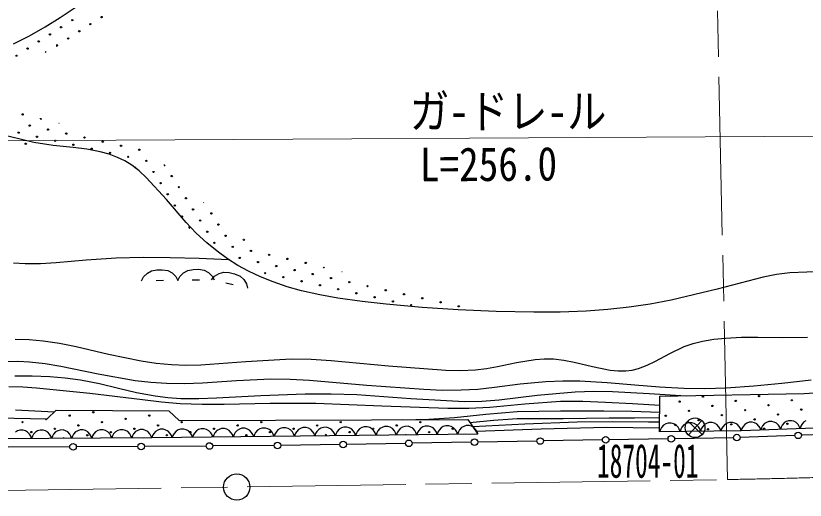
# Model space of a CAD drawing. Units: millimetres, scale not verified. Extents: x 40000 to 680000, y 20000 to 380000.
# Drawn here: x 252341 to 312070, y 283811 to 320488 of the extents above; entities that cross this region are included whole.
import ezdxf
from ezdxf.enums import TextEntityAlignment as Align

# ---------------------------------------------------------------- set-up
doc = ezdxf.new("R2010")
doc.units = ezdxf.units.MM
doc.header["$LTSCALE"] = 1000
doc.linetypes.add('CHAIN', pattern=[18.5, 12, -1.5, 3.5, -1.5])
for name, color, linetype, lineweight in [('M-BGD', 7, 'Continuous', 25), ('M-BMK', 2, 'CHAIN', 13), ('M-BMK-HTXT', 7, 'Continuous', 13), ('M-BMK-SRVR', 3, 'Continuous', 25)]:
    doc.layers.add(name, color=color, linetype=linetype, lineweight=lineweight)
doc.styles.add('ＭＳ ゴシック', font='')
doc.styles.get('ＭＳ ゴシック').set_extended_font_data('MS Gothic')

# ---------------------------------------------------------------- blocks, each defined once
blk = doc.blocks.new('BUHIN1')
at = {"color": 7, "linetype": 'Continuous', "lineweight": 25}
for p, q in [((582, 467), (-582, -467)), ((-467, 582), (467, -582))]:
    blk.add_line(p, q, dxfattribs=at)
blk.add_circle((0, 0), 746, dxfattribs=at)

msp = doc.modelspace()

# ---------------------------------------------------------------- linework, layer by layer
at = {"layer": 'M-BGD'}
for p, q in [((255701, 320355), (257656, 321658)), ((254557, 319639), (255701, 320355)), ((253390, 318980), (254557, 319639)), ((252166, 318362), (253390, 318980)), ((253700, 310893), (250973, 311561)), ((255178, 310676), (253700, 310893)), ((256681, 310517), (255178, 310676)), ((257716, 310382), (256681, 310517)), ((258719, 310191), (257716, 310382)), ((259400, 310006), (258719, 310191)), ((260041, 309769), (259400, 310006)), ((260589, 309500), (260041, 309769)), ((261110, 309179), (260589, 309500)), ((261678, 308745), (261110, 309179)), ((262218, 308257), (261678, 308745)), ((263734, 306574), (262218, 308257)), ((265225, 304826), (263734, 306574)), ((265999, 304030), (265225, 304826)), ((266801, 303293), (265999, 304030)), ((267571, 302664), (266801, 303293)), ((268369, 302090), (267571, 302664)), ((252165, 301783), (253048, 301733)), ((253048, 301733), (254214, 301742)), ((254214, 301742), (255385, 301812)), ((255385, 301812), (257661, 302016)), ((257661, 302016), (259945, 302160)), ((259945, 302160), (261985, 302205)), ((261985, 302205), (264022, 302190)), ((264022, 302190), (266228, 302127)), ((266228, 302127), (268443, 302040)), ((269141, 301594), (268369, 302090)), ((262300, 300997), (262606, 301180)), ((262606, 301180), (263009, 301253)), ((263009, 301253), (263420, 301259)), ((263420, 301259), (263853, 301196)), ((263853, 301196), (264184, 301015)), ((265040, 301033), (265346, 301215)), ((265346, 301215), (265750, 301289)), ((265750, 301289), (266161, 301294)), ((266161, 301294), (266593, 301231)), ((266593, 301231), (266925, 301051)), ((266925, 301051), (267189, 300780)), ((267735, 300971), (268081, 301075)), ((268081, 301075), (268496, 301048)), ((268496, 301048), (268901, 300952)), ((269947, 301149), (269141, 301594)), ((270863, 300717), (269947, 301149)), ((313615, 301134), (310905, 301027)), ((261862, 300416), (262002, 300713)), ((262002, 300713), (262300, 300997)), ((263506, 300438), (262958, 300430)), ((264184, 301015), (264448, 300744)), ((264448, 300744), (264602, 300452)), ((264602, 300452), (264743, 300748)), ((264743, 300748), (265040, 301033)), ((266247, 300473), (265699, 300466)), ((267160, 300507), (267371, 300765)), ((267189, 300780), (267343, 300487)), ((267371, 300765), (267735, 300971)), ((268901, 300952), (269311, 300784)), ((269311, 300784), (269593, 300524)), ((269593, 300524), (269786, 300193)), ((271806, 300339), (270863, 300717)), ((308901, 300709), (305417, 299801)), ((309898, 300897), (308901, 300709)), ((310905, 301027), (309898, 300897)), ((268783, 300123), (268242, 300251)), ((269786, 300193), (269866, 299867)), ((272882, 299976), (271806, 300339)), ((273963, 299674), (272882, 299976)), ((275338, 299363), (273963, 299674)), ((276715, 299114), (275338, 299363)), ((305417, 299801), (301918, 298952)), ((278539, 298851), (276715, 299114)), ((280370, 298649), (278539, 298851)), ((283095, 298410), (280370, 298649)), ((300339, 298655), (298752, 298418)), ((301918, 298952), (300339, 298655)), ((285825, 298231), (283095, 298410)), ((288683, 298110), (285825, 298231)), ((291536, 298049), (288683, 298110)), ((293522, 298059), (291536, 298049)), ((295492, 298129), (293522, 298059)), ((297126, 298244), (295492, 298129)), ((298752, 298418), (297126, 298244)), ((252304, 296017), (253352, 295984)), ((253352, 295984), (254403, 295889)), ((254403, 295889), (255654, 295696)), ((255654, 295696), (256900, 295442)), ((302915, 295450), (303590, 295680)), ((303590, 295680), (304290, 295853)), ((304290, 295853), (305160, 295998)), ((305160, 295998), (306049, 296084)), ((306049, 296084), (307257, 296150)), ((307257, 296150), (308477, 296156)), ((308477, 296156), (310367, 296125)), ((310367, 296125), (312253, 296155)), ((256900, 295442), (259359, 294873)), ((301821, 294928), (302915, 295450)), ((312001, 291890), (358228, 295266)), ((259359, 294873), (261827, 294365)), ((269751, 294314), (273182, 294508)), ((273182, 294508), (274698, 294484)), ((274698, 294484), (276212, 294400)), ((290215, 294226), (291645, 294466)), ((291645, 294466), (292329, 294520)), ((292329, 294520), (293016, 294514)), ((293016, 294514), (293802, 294416)), ((300751, 294351), (301821, 294928)), ((251610, 294311), (252494, 294330)), ((252494, 294330), (253390, 294288)), ((253390, 294288), (254573, 294152)), ((254573, 294152), (255752, 293956)), ((255752, 293956), (258565, 293385)), ((261827, 294365), (262971, 294197)), ((262971, 294197), (264118, 294089)), ((264118, 294089), (265219, 294044)), ((265219, 294044), (266334, 294060)), ((266334, 294060), (269751, 294314)), ((276212, 294400), (280537, 293996)), ((280537, 293996), (284880, 293651)), ((287960, 293777), (288788, 293926)), ((288788, 293926), (290215, 294226)), ((293802, 294416), (294600, 294255)), ((294600, 294255), (295971, 293923)), ((295971, 293923), (297321, 293657)), ((299469, 293792), (300113, 294040)), ((300113, 294040), (300751, 294351)), ((258565, 293385), (261385, 292874)), ((284880, 293651), (285999, 293639)), ((285999, 293639), (287126, 293687)), ((287126, 293687), (287960, 293777)), ((297321, 293657), (297915, 293601)), ((297915, 293601), (298508, 293607)), ((298508, 293607), (298988, 293668)), ((298988, 293668), (299469, 293792)), ((252257, 293217), (253577, 293232)), ((253577, 293232), (254907, 293187)), ((254907, 293187), (256073, 293089)), ((256073, 293089), (257232, 292932)), ((257232, 292932), (258667, 292650)), ((261385, 292874), (262562, 292740)), ((262562, 292740), (263755, 292666)), ((265103, 292658), (266463, 292710)), ((266463, 292710), (269050, 292886)), ((269050, 292886), (271633, 293001)), ((271633, 293001), (273099, 292976)), ((273099, 292976), (274574, 292891)), ((274574, 292891), (278898, 292520)), ((290504, 292617), (292451, 292807)), ((292451, 292807), (293727, 292855)), ((293727, 292855), (295006, 292842)), ((295006, 292842), (297093, 292724)), ((297093, 292724), (299186, 292546)), ((310293, 292661), (312519, 292915)), ((251827, 292423), (252873, 292403)), ((252873, 292403), (253921, 292323)), ((253921, 292323), (257937, 291912)), ((258667, 292650), (260101, 292306)), ((260101, 292306), (261485, 291976)), ((263755, 292666), (265103, 292658)), ((278898, 292520), (283226, 292208)), ((283226, 292208), (284637, 292153)), ((284637, 292153), (286046, 292158)), ((286046, 292158), (287301, 292231)), ((287301, 292231), (288561, 292365)), ((288561, 292365), (290504, 292617)), ((299186, 292546), (301039, 292388)), ((301039, 292388), (302894, 292289)), ((302894, 292289), (304482, 292277)), ((304482, 292277), (306082, 292324)), ((306082, 292324), (308190, 292463)), ((308190, 292463), (310293, 292661)), ((257937, 291912), (261933, 291443)), ((261485, 291976), (262875, 291707)), ((262875, 291707), (263851, 291583)), ((263851, 291583), (264833, 291519)), ((264833, 291519), (266180, 291511)), ((266180, 291511), (267533, 291563)), ((267533, 291563), (270885, 291746)), ((270885, 291746), (274226, 291868)), ((274226, 291868), (276191, 291873)), ((276191, 291873), (278156, 291817)), ((278156, 291817), (282226, 291520)), ((282226, 291520), (286304, 291284)), ((288907, 291423), (291791, 291755)), ((291791, 291755), (294674, 292026)), ((294674, 292026), (296079, 292060)), ((296079, 292060), (297497, 292034)), ((297497, 292034), (300274, 291888)), ((300274, 291888), (303058, 291716)), ((301055, 288996), (301075, 291678)), ((301075, 291678), (312001, 291890)), ((261933, 291443), (263356, 291259)), ((263356, 291259), (264788, 291135)), ((264788, 291135), (266446, 291076)), ((266446, 291076), (268117, 291076)), ((268117, 291076), (271586, 291147)), ((271586, 291147), (275055, 291159)), ((275055, 291159), (280039, 290962)), ((280039, 290962), (285035, 290782)), ((286304, 291284), (287601, 291323)), ((287601, 291323), (288907, 291423)), ((288203, 290856), (290869, 291109)), ((290869, 291109), (293547, 291302)), ((293547, 291302), (295257, 291299)), ((295257, 291299), (296967, 291236)), ((296967, 291236), (299015, 291132)), ((299015, 291132), (301070, 291015)), ((252326, 290658), (253784, 290582)), ((253784, 290582), (255251, 290500)), ((254722, 289971), (255390, 290640)), ((255390, 290640), (263920, 290567)), ((263920, 290567), (264696, 289856)), ((285035, 290782), (286615, 290789)), ((285541, 290075), (287905, 290329)), ((286615, 290789), (288203, 290856)), ((287905, 290329), (290282, 290524)), ((290282, 290524), (293559, 290578)), ((293559, 290578), (296838, 290571)), ((296838, 290571), (298947, 290541)), ((298947, 290541), (301066, 290485)), ((244026, 290177), (254722, 289971)), ((264696, 289856), (286534, 289921)), ((281633, 289906), (283589, 289960)), ((283589, 289960), (285541, 290075)), ((286534, 289921), (287309, 288822)), ((286694, 289694), (288484, 289874)), ((288484, 289874), (290276, 289995)), ((290276, 289995), (293754, 289988)), ((290864, 289593), (294827, 289741)), ((293754, 289988), (297234, 290041)), ((294827, 289741), (297523, 289775)), ((297234, 290041), (299144, 290059)), ((297523, 289775), (300221, 289749)), ((299144, 290059), (301063, 290067)), ((300221, 289749), (300641, 289742)), ((300641, 289742), (301061, 289735)), ((305030, 289689), (304790, 289686)), ((305212, 289633), (305030, 289689)), ((306335, 289703), (306154, 289643)), ((306575, 289706), (306335, 289703)), ((306757, 289650), (306575, 289706)), ((307837, 289711), (307665, 289649)), ((308067, 289720), (307837, 289711)), ((308243, 289671), (308067, 289720)), ((309148, 289705), (308988, 289610)), ((309320, 289767), (309148, 289705)), ((309550, 289776), (309320, 289767)), ((309726, 289727), (309550, 289776)), ((309892, 289644), (309726, 289727)), ((310630, 289762), (310471, 289667)), ((310802, 289824), (310630, 289762)), ((311032, 289833), (310802, 289824)), ((311209, 289784), (311032, 289833)), ((311375, 289701), (311209, 289784)), ((311526, 289544), (311375, 289701)), ((311953, 289723), (311815, 289555)), ((312113, 289818), (311953, 289723)), ((252659, 289112), (252481, 289054)), ((252893, 289113), (252659, 289112)), ((253072, 289057), (252893, 289113)), ((254174, 289119), (253996, 289062)), ((254409, 289121), (254174, 289119)), ((254587, 289065), (254409, 289121)), ((255689, 289127), (255511, 289069)), ((255924, 289128), (255689, 289127)), ((256102, 289072), (255924, 289128)), ((257204, 289134), (257027, 289076)), ((257439, 289135), (257204, 289134)), ((257618, 289079), (257439, 289135)), ((258720, 289141), (258542, 289084)), ((258955, 289142), (258720, 289141)), ((259133, 289086), (258955, 289142)), ((260057, 289091), (259891, 288999)), ((260235, 289148), (260057, 289091)), ((260470, 289150), (260235, 289148)), ((260648, 289094), (260470, 289150)), ((260815, 289004), (260648, 289094)), ((261572, 289098), (261406, 289006)), ((261750, 289156), (261572, 289098)), ((261985, 289157), (261750, 289156)), ((262163, 289101), (261985, 289157)), ((262331, 289011), (262163, 289101)), ((263092, 289119), (262923, 289025)), ((263272, 289179), (263092, 289119)), ((263511, 289182), (263272, 289179)), ((263693, 289127), (263511, 289182)), ((263864, 289036), (263693, 289127)), ((264634, 289138), (264466, 289043)), ((264815, 289198), (264634, 289138)), ((265054, 289201), (264815, 289198)), ((265236, 289145), (265054, 289201)), ((265407, 289055), (265236, 289145)), ((266177, 289157), (266008, 289062)), ((266357, 289217), (266177, 289157)), ((266596, 289220), (266357, 289217)), ((266778, 289164), (266596, 289220)), ((266949, 289073), (266778, 289164)), ((267719, 289175), (267551, 289081)), ((267900, 289235), (267719, 289175)), ((268139, 289238), (267900, 289235)), ((268321, 289183), (268139, 289238)), ((268492, 289092), (268321, 289183)), ((268644, 288924), (268492, 289092)), ((269093, 289099), (268945, 288928)), ((269262, 289194), (269093, 289099)), ((269442, 289254), (269262, 289194)), ((269682, 289257), (269442, 289254)), ((269864, 289201), (269682, 289257)), ((270034, 289111), (269864, 289201)), ((270187, 288943), (270034, 289111)), ((270636, 289118), (270488, 288947)), ((270804, 289213), (270636, 289118)), ((270985, 289273), (270804, 289213)), ((271224, 289276), (270985, 289273)), ((271406, 289220), (271224, 289276)), ((271577, 289129), (271406, 289220)), ((271729, 288962), (271577, 289129)), ((272178, 289137), (272030, 288965)), ((272347, 289231), (272178, 289137)), ((272528, 289291), (272347, 289231)), ((272767, 289294), (272528, 289291)), ((272949, 289239), (272767, 289294)), ((273119, 289148), (272949, 289239)), ((273272, 288980), (273119, 289148)), ((273721, 289155), (273573, 288984)), ((273890, 289250), (273721, 289155)), ((274070, 289310), (273890, 289250)), ((274309, 289313), (274070, 289310)), ((274491, 289257), (274309, 289313)), ((274662, 289167), (274491, 289257)), ((274814, 288999), (274662, 289167)), ((275264, 289174), (275115, 289003)), ((275432, 289269), (275264, 289174)), ((275613, 289329), (275432, 289269)), ((275852, 289332), (275613, 289329)), ((276034, 289276), (275852, 289332)), ((276205, 289186), (276034, 289276)), ((276357, 289018), (276205, 289186)), ((276806, 289193), (276658, 289021)), ((276975, 289287), (276806, 289193)), ((277155, 289347), (276975, 289287)), ((277394, 289350), (277155, 289347)), ((277576, 289295), (277394, 289350)), ((277747, 289204), (277576, 289295)), ((277900, 289036), (277747, 289204)), ((278349, 289211), (278200, 289040)), ((278517, 289306), (278349, 289211)), ((278698, 289366), (278517, 289306)), ((278937, 289369), (278698, 289366)), ((279119, 289313), (278937, 289369)), ((279290, 289223), (279119, 289313)), ((279442, 289055), (279290, 289223)), ((279891, 289230), (279743, 289059)), ((280060, 289325), (279891, 289230)), ((280240, 289385), (280060, 289325)), ((280480, 289388), (280240, 289385)), ((280661, 289332), (280480, 289388)), ((280832, 289242), (280661, 289332)), ((280985, 289074), (280832, 289242)), ((281434, 289249), (281286, 289077)), ((281602, 289343), (281434, 289249)), ((281783, 289403), (281602, 289343)), ((282022, 289406), (281783, 289403)), ((282204, 289351), (282022, 289406)), ((282375, 289260), (282204, 289351)), ((282527, 289092), (282375, 289260)), ((282622, 288943), (282527, 289092)), ((282828, 289096), (282741, 288945)), ((282976, 289268), (282828, 289096)), ((283145, 289362), (282976, 289268)), ((283326, 289422), (283145, 289362)), ((283565, 289425), (283326, 289422)), ((283747, 289369), (283565, 289425)), ((283917, 289279), (283747, 289369)), ((284070, 289111), (283917, 289279)), ((284164, 288962), (284070, 289111)), ((284371, 289115), (284284, 288963)), ((284519, 289286), (284371, 289115)), ((284688, 289381), (284519, 289286)), ((284868, 289441), (284688, 289381)), ((285107, 289444), (284868, 289441)), ((285289, 289388), (285107, 289444)), ((285460, 289298), (285289, 289388)), ((285612, 289130), (285460, 289298)), ((285707, 288980), (285612, 289130)), ((285913, 289133), (285826, 288982)), ((286062, 289305), (285913, 289133)), ((286230, 289399), (286062, 289305)), ((286411, 289460), (286230, 289399)), ((286650, 289462), (286411, 289460)), ((286832, 289407), (286650, 289462)), ((287003, 289316), (286832, 289407)), ((286912, 289385), (290864, 289593)), ((287155, 289148), (287003, 289316)), ((287249, 288999), (287155, 289148)), ((287163, 289030), (292091, 289214)), ((292091, 289214), (297037, 289338)), ((297037, 289338), (299043, 289325)), ((299043, 289325), (301057, 289280)), ((301115, 289175), (301055, 288996)), ((301202, 289326), (301115, 289175)), ((301351, 289498), (301202, 289326)), ((301520, 289592), (301351, 289498)), ((301701, 289652), (301520, 289592)), ((301940, 289655), (301701, 289652)), ((302122, 289599), (301940, 289655)), ((302293, 289508), (302122, 289599)), ((302446, 289340), (302293, 289508)), ((302540, 289190), (302446, 289340)), ((302600, 289013), (302540, 289190)), ((302660, 289192), (302600, 289013)), ((302747, 289343), (302660, 289192)), ((302896, 289515), (302747, 289343)), ((303065, 289609), (302896, 289515)), ((303245, 289669), (303065, 289609)), ((303485, 289672), (303245, 289669)), ((303667, 289616), (303485, 289672)), ((303838, 289525), (303667, 289616)), ((303990, 289357), (303838, 289525)), ((304085, 289207), (303990, 289357)), ((304145, 289030), (304085, 289207)), ((304205, 289209), (304145, 289030)), ((304292, 289360), (304205, 289209)), ((304440, 289532), (304292, 289360)), ((304609, 289626), (304440, 289532)), ((304790, 289686), (304609, 289626)), ((305383, 289542), (305212, 289633)), ((305535, 289374), (305383, 289542)), ((305630, 289224), (305535, 289374)), ((305690, 289047), (305630, 289224)), ((305749, 289226), (305690, 289047)), ((305837, 289377), (305749, 289226)), ((305985, 289549), (305837, 289377)), ((306154, 289643), (305985, 289549)), ((306928, 289559), (306757, 289650)), ((307080, 289391), (306928, 289559)), ((307175, 289241), (307080, 289391)), ((307234, 289064), (307175, 289241)), ((316130, 289404), (307234, 289064)), ((307287, 289237), (307234, 289064)), ((307367, 289385), (307287, 289237)), ((307505, 289553), (307367, 289385)), ((307665, 289649), (307505, 289553)), ((308410, 289588), (308243, 289671)), ((308561, 289430), (308410, 289588)), ((308655, 289289), (308561, 289430)), ((308717, 289121), (308655, 289289)), ((308770, 289294), (308717, 289121)), ((308850, 289441), (308770, 289294)), ((308988, 289610), (308850, 289441)), ((310043, 289487), (309892, 289644)), ((310138, 289346), (310043, 289487)), ((310200, 289177), (310138, 289346)), ((310253, 289350), (310200, 289177)), ((310332, 289498), (310253, 289350)), ((310471, 289667), (310332, 289498)), ((311620, 289402), (311526, 289544)), ((311682, 289234), (311620, 289402)), ((311735, 289407), (311682, 289234)), ((311815, 289555), (311735, 289407)), ((262628, 288524), (244445, 288436)), ((252481, 289054), (252315, 288963)), ((253239, 288967), (253072, 289057)), ((253387, 288801), (253239, 288967)), ((253479, 288654), (253387, 288801)), ((253537, 288480), (253479, 288654)), ((253597, 288654), (253537, 288480)), ((253683, 288803), (253597, 288654)), ((253830, 288970), (253683, 288803)), ((253996, 289062), (253830, 288970)), ((254754, 288974), (254587, 289065)), ((254903, 288808), (254754, 288974)), ((254994, 288661), (254903, 288808)), ((255052, 288487), (254994, 288661)), ((255112, 288662), (255052, 288487)), ((255198, 288810), (255112, 288662)), ((255345, 288977), (255198, 288810)), ((255511, 289069), (255345, 288977)), ((256269, 288982), (256102, 289072)), ((256418, 288816), (256269, 288982)), ((256510, 288668), (256418, 288816)), ((256567, 288494), (256510, 288668)), ((256627, 288669), (256567, 288494)), ((256713, 288817), (256627, 288669)), ((256860, 288985), (256713, 288817)), ((257027, 289076), (256860, 288985)), ((257785, 288989), (257618, 289079)), ((257933, 288823), (257785, 288989)), ((258025, 288676), (257933, 288823)), ((258083, 288502), (258025, 288676)), ((258142, 288676), (258083, 288502)), ((258229, 288824), (258142, 288676)), ((258376, 288992), (258229, 288824)), ((258542, 289084), (258376, 288992)), ((259300, 288996), (259133, 289086)), ((259449, 288830), (259300, 288996)), ((259540, 288683), (259449, 288830)), ((259598, 288509), (259540, 288683)), ((259658, 288684), (259598, 288509)), ((259744, 288832), (259658, 288684)), ((259891, 288999), (259744, 288832)), ((260964, 288838), (260815, 289004)), ((261055, 288690), (260964, 288838)), ((261113, 288516), (261055, 288690)), ((261173, 288691), (261113, 288516)), ((261259, 288839), (261173, 288691)), ((261406, 289006), (261259, 288839)), ((262479, 288845), (262331, 289011)), ((262571, 288698), (262479, 288845)), ((262628, 288524), (262571, 288698)), ((287309, 288822), (262628, 288524)), ((262688, 288702), (262628, 288524)), ((262775, 288853), (262688, 288702)), ((262923, 289025), (262775, 288853)), ((264017, 288868), (263864, 289036)), ((264111, 288719), (264017, 288868)), ((264171, 288542), (264111, 288719)), ((264230, 288720), (264171, 288542)), ((264317, 288872), (264230, 288720)), ((264466, 289043), (264317, 288872)), ((265559, 288887), (265407, 289055)), ((265653, 288738), (265559, 288887)), ((265713, 288561), (265653, 288738)), ((265773, 288739), (265713, 288561)), ((265860, 288891), (265773, 288739)), ((266008, 289062), (265860, 288891)), ((267102, 288906), (266949, 289073)), ((267196, 288756), (267102, 288906)), ((267256, 288580), (267196, 288756)), ((267316, 288758), (267256, 288580)), ((267402, 288909), (267316, 288758)), ((267551, 289081), (267402, 288909)), ((268739, 288775), (268644, 288924)), ((268799, 288598), (268739, 288775)), ((268858, 288776), (268799, 288598)), ((268945, 288928), (268858, 288776)), ((270281, 288794), (270187, 288943)), ((270341, 288617), (270281, 288794)), ((270401, 288795), (270341, 288617)), ((270488, 288947), (270401, 288795)), ((271824, 288812), (271729, 288962)), ((271884, 288636), (271824, 288812)), ((271943, 288814), (271884, 288636)), ((272030, 288965), (271943, 288814)), ((273366, 288831), (273272, 288980)), ((273426, 288654), (273366, 288831)), ((273486, 288832), (273426, 288654)), ((273573, 288984), (273486, 288832)), ((274909, 288850), (274814, 288999)), ((274969, 288673), (274909, 288850)), ((275028, 288851), (274969, 288673)), ((275115, 289003), (275028, 288851)), ((276451, 288868), (276357, 289018)), ((276511, 288692), (276451, 288868)), ((276571, 288870), (276511, 288692)), ((276658, 289021), (276571, 288870)), ((277994, 288887), (277900, 289036)), ((278054, 288710), (277994, 288887)), ((278114, 288888), (278054, 288710)), ((278200, 289040), (278114, 288888)), ((279537, 288906), (279442, 289055)), ((279597, 288729), (279537, 288906)), ((279656, 288907), (279597, 288729)), ((279743, 289059), (279656, 288907)), ((281079, 288924), (280985, 289074)), ((281139, 288748), (281079, 288924)), ((281199, 288926), (281139, 288748)), ((281286, 289077), (281199, 288926)), ((282682, 288766), (282622, 288943)), ((282741, 288945), (282682, 288766)), ((284224, 288785), (284164, 288962)), ((284284, 288963), (284224, 288785)), ((285767, 288804), (285707, 288980)), ((285826, 288982), (285767, 288804)), ((287309, 288822), (287249, 288999)), ((307234, 289064), (301055, 288996)), ((306654, 288546), (302189, 288469)), ((311292, 288712), (307154, 288560)), ((315930, 288883), (311792, 288731)), ((266739, 287913), (262081, 287884)), ((271898, 287946), (267239, 287917)), ((276863, 288029), (272398, 287952)), ((281828, 288115), (277363, 288038)), ((286793, 288202), (282328, 288124)), ((291758, 288288), (287293, 288210)), ((296723, 288374), (292258, 288297)), ((301689, 288460), (297223, 288383)), ((256422, 287849), (251763, 287819)), ((261581, 287881), (256922, 287852))]:
    msp.add_line(p, q, dxfattribs=at)
for centre, radius in [((256610, 320158), 49.8), ((258834, 320391), 49.8), ((255768, 319620), 49.8), ((257991, 319853), 49.8), ((254925, 319082), 49.8), ((257148, 319315), 49.8), ((254082, 318544), 49.8), ((256305, 318777), 49.8), ((253239, 318006), 49.8), ((252396, 317468), 49.8), ((252862, 313020), 49.8), ((253400, 312177), 49.8), ((254781, 311872), 49.8), ((252557, 311639), 49.8), ((253938, 311334), 49.8), ((256161, 311567), 49.8), ((257542, 311262), 49.8), ((253095, 310796), 49.8), ((255319, 311029), 49.8), ((256699, 310724), 49.8), ((258923, 310957), 49.8), ((260304, 310652), 49.8), ((258080, 310419), 49.8), ((259461, 310114), 49.8), ((261685, 310347), 49.8), ((260842, 309809), 49.8), ((262223, 309504), 49.8), ((262761, 308661), 49.8), ((264142, 308356), 49.8), ((263299, 307818), 49.8), ((263837, 306975), 49.8), ((264680, 307513), 49.8), ((265218, 306670), 49.8), ((264375, 306132), 49.8), ((265756, 305827), 49.8), ((264913, 305290), 49.8), ((267137, 305522), 49.8), ((266294, 304984), 49.8), ((267675, 304680), 49.8), ((266832, 304142), 49.8), ((268213, 303837), 49.8), ((269594, 303532), 49.8), ((267370, 303299), 49.8), ((268751, 302994), 49.8), ((270132, 302689), 49.8), ((271513, 302384), 49.8), ((269289, 302151), 49.8), ((270670, 301846), 49.8), ((272894, 302079), 49.8), ((274275, 301774), 49.8), ((271208, 301003), 49.8), ((272051, 301541), 49.8), ((273432, 301236), 49.8), ((272589, 300698), 49.8), ((273970, 300393), 49.8), ((274813, 300931), 49.8), ((276194, 300626), 49.8), ((275351, 300088), 49.8), ((277574, 300321), 49.8), ((278955, 300016), 49.8), ((276731, 299783), 49.8), ((278112, 299478), 49.8), ((280336, 299711), 49.8), ((281717, 299406), 49.8), ((279493, 299173), 49.8), ((280874, 298868), 49.8), ((283098, 299101), 49.8), ((284479, 298796), 49.8), ((285860, 298491), 49.8), ((304335, 291654), 49.8), ((308577, 291700), 49.8), ((302571, 291281), 49.8), ((305049, 290954), 49.8), ((306813, 291327), 49.8), ((309292, 291001), 49.8), ((311056, 291374), 49.8), ((258204, 290469), 49.8), ((303286, 290581), 49.8), ((305764, 290255), 49.8), ((307528, 290628), 49.8), ((310007, 290302), 49.8), ((311770, 290675), 49.8), ((252847, 289722), 49.8), ((256418, 290220), 49.8), ((258868, 289722), 49.8), ((260654, 289971), 49.8), ((262439, 290220), 49.8), ((264889, 289722), 49.8), ((270910, 289722), 49.8), ((276931, 289722), 49.8), ((282951, 289722), 49.8), ((301522, 290208), 49.8), ((304001, 289882), 49.8), ((308243, 289929), 49.8), ((255297, 289224), 49.8), ((257083, 289473), 49.8), ((261318, 289224), 49.8), ((263104, 289473), 49.8), ((267339, 289224), 49.8), ((269124, 289473), 49.8), ((273360, 289224), 49.8), ((275145, 289473), 49.8), ((279381, 289224), 49.8), ((281166, 289473), 49.8), ((285401, 289224), 49.8), ((302237, 289509), 49.8), ((304715, 289183), 49.8), ((306479, 289556), 49.8), ((308958, 289229), 49.8), ((310722, 289602), 49.8), ((253512, 288974), 49.8), ((257747, 288725), 49.8), ((259533, 288975), 49.8), ((263768, 288725), 49.8), ((265553, 288975), 49.8), ((269789, 288726), 49.8), ((271574, 288975), 49.8), ((277595, 288975), 49.8), ((283616, 288975), 49.8), ((292008, 288292), 249), ((296973, 288378), 249), ((301939, 288465), 249), ((306904, 288551), 249), ((311542, 288721), 249), ((256672, 287850), 249), ((261831, 287883), 249), ((266989, 287915), 249), ((272148, 287947), 249), ((277113, 288034), 249), ((282078, 288120), 249), ((287043, 288206), 249)]:
    msp.add_circle(centre, radius, dxfattribs=at)
for centre, start, end in [((255463, 318239), 332.19873, 271.18924), ((254620, 317701), 64.8237, 164.35666), ((254243, 312715), 155.28165, 354.74298), ((255624, 312410), 233.07687, 280.70535), ((261380, 308966), 320.30054, 174.36807), ((263604, 309199), 130.64651, 321.11584), ((266599, 306365), 203.14642, 248.61594), ((265451, 304447), 283.74329, 155.24014), ((275656, 301469), 174.33282, 331.88995), ((277036, 301164), 252.63307, 259.41826), ((282255, 298563), 353.50464, 176.76254), ((254633, 289971), 176.79758, 0.99818), ((255962, 288476), 18.0795, 162.4704), ((261982, 288476), 62.47067, 118.07922), ((275810, 288726), 301.71875, 239.66882), ((281830, 288726), 38.03061, 143.35696)]:
    msp.add_arc(centre, 49.8, start, end, dxfattribs=at)
at = {"layer": 'M-BMK'}
for p, q in [((306200, 285376), (305215, 330810)), ((251353, 284535), (306200, 285376))]:
    msp.add_line(p, q, dxfattribs=at)
msp.add_arc((295682, 885284), 600000, 271.00446, 274.90593, dxfattribs=at)
at = {"layer": 'M-BMK-HTXT'}
msp.add_line((145429, 310431), (401617, 311888), dxfattribs=at)
msp.add_line((145429, 310431), (401617, 311888), dxfattribs=at)
at = {"layer": 'M-BMK-SRVR'}
msp.add_circle((269059, 284806), 995, dxfattribs=at)

# ---------------------------------------------------------------- block references
at = {"layer": 'M-BGD', "rotation": 188.33333}
msp.add_blockref('BUHIN1', (303738, 289297), dxfattribs=at)

# ---------------------------------------------------------------- texts
at = {"layer": 'M-BGD', "style": 'ＭＳ ゴシック', "width": 0.55}
msp.add_text('18704-01', height=2566, dxfattribs=at).set_placement((296317, 284742), align=Align.BOTTOM_LEFT)
at = {"layer": 'M-BMK-HTXT', "style": 'ＭＳ ゴシック', "width": 0.85}
msp.add_text('ガ-ドレ-ル', height=2566, dxfattribs=at).set_placement((282160, 311208), align=Align.BOTTOM_LEFT)
msp.add_text('L=256.0', height=2566, rotation=0.4, dxfattribs=at).set_placement((282927, 307172), align=Align.BOTTOM_LEFT)

doc.saveas('drawing.dxf')
